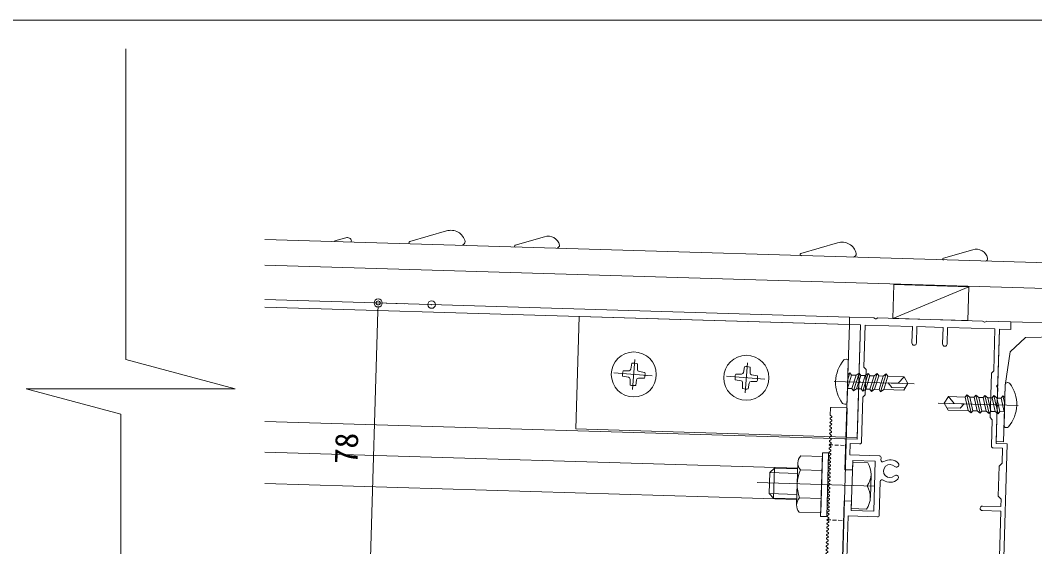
# Model space of a CAD drawing. Units: millimetres, scale not verified. Extents: x -1261 to 1262, y -891 to 891.
# Drawn here: x 500 to 770.2, y 533.6 to 673.9 of the extents above; entities that cross this region are included whole.
import ezdxf
from ezdxf.enums import TextEntityAlignment as Align

# ---------------------------------------------------------------- set-up
doc = ezdxf.new("R2010")
doc.units = ezdxf.units.MM
doc.header["$LTSCALE"] = 4
doc.header["$PDMODE"] = 32
doc.header["$PDSIZE"] = 2
for name, pattern in [('USER2', [51, 31.8, -6.4, 6.4, -6.4]), ('USER3', [6.5, 0.1, -6.4]), ('USER5', [0.375, 0.25, -0.125])]:
    doc.linetypes.add(name, pattern=pattern)
for name, color, linetype, lineweight in [('0-0_0', 3, 'Continuous', 18), ('0-1_CSLAYER2', 7, 'Continuous', 18), ('0-2_金物', 6, 'Continuous', 18), ('0-3_Defpoints', 7, 'Continuous', 18), ('0-4_41_U+FF71_U+FF99_U+FF90', 7, 'Continuous', 18), ('0-5_8寸法', 7, 'Continuous', 18), ('0-E_WHITE', 7, 'Continuous', 18)]:
    doc.layers.add(name, color=color, linetype=linetype, lineweight=lineweight)
doc.styles.add('ＭＳ ゴシック', font='')
doc.styles.get('ＭＳ ゴシック').set_extended_font_data('MS Gothic')

# ---------------------------------------------------------------- blocks, each defined once
blk = doc.blocks.new('BLKF0040')
at = {"layer": '0-2_金物', "color": 5}
blk.add_line((448.921, 351.781), (451.405, 352.505), dxfattribs=at)
for centre, radius, start, end in [((451.711, 351.567), 0.986, 12.65585, 108.04637), ((448.942, 351.708), 0.0764, 106.23992, 268.28164), ((452.416, 351.788), 0.257, 286.64174, 358.82448)]:
    blk.add_arc(centre, radius, start, end, dxfattribs=at)
blk = doc.blocks.new('BLKF0041')
at = {"layer": '0-2_金物', "color": 5}
blk.add_line((492.39, 350.477), (494.874, 351.201), dxfattribs=at)
for centre, radius, start, end in [((495.179, 350.263), 0.986, 12.65585, 108.04637), ((492.411, 350.404), 0.0764, 106.23992, 268.28164), ((495.885, 350.484), 0.257, 286.64174, 358.82448)]:
    blk.add_arc(centre, radius, start, end, dxfattribs=at)
blk = doc.blocks.new('BLKF0042')
at = {"layer": '0-2_金物', "color": 5}
blk.add_line((443.842, 351.829), (444.587, 352.046), dxfattribs=at)
for centre, radius, start, end in [((443.848, 351.807), 0.0229, 106.23992, 268.28164), ((444.679, 351.765), 0.296, 12.65585, 108.04637), ((444.89, 351.831), 0.0771, 286.64174, 358.82448)]:
    blk.add_arc(centre, radius, start, end, dxfattribs=at)
blk = doc.blocks.new('BLKF0044')
at = {"layer": '0-2_金物', "color": 5}
blk.add_line((456.078, 351.536), (458.065, 352.115), dxfattribs=at)
for centre, radius, start, end in [((458.309, 351.365), 0.789, 12.65585, 108.04637), ((456.095, 351.478), 0.0611, 106.23992, 268.28164), ((458.874, 351.542), 0.206, 286.64174, 358.82448)]:
    blk.add_arc(centre, radius, start, end, dxfattribs=at)
blk = doc.blocks.new('BLKF0045')
at = {"layer": '0-2_金物', "color": 5}
blk.add_line((502.051, 350.157), (504.038, 350.736), dxfattribs=at)
for centre, radius, start, end in [((504.283, 349.986), 0.789, 12.65585, 108.04637), ((502.068, 350.099), 0.0611, 106.23992, 268.28164), ((504.847, 350.163), 0.206, 286.64174, 358.82448)]:
    blk.add_arc(centre, radius, start, end, dxfattribs=at)
blk = doc.blocks.new('A$C1BFD679F')
at = {"layer": '0-0_0'}
for p, q in [((-62, 38), (-30.5, 38)), ((-62.5, 37.5), (-62.5, -9.25)), ((-60, 35.5), (-31.5, 36.5)), ((-60, 35.5), (-60, -2)), ((-31.5, 36.5), (-31.5, 35.5)), ((-31.5, 35.5), (-30, 35.5)), ((-30, 37.5), (-30, 35.5)), ((-52, 0), (0, 0)), ((-52, 0), (-52, -2)), ((0, 0), (0, -2)), ((-60, -2), (-52, -2)), ((-50, -2), (-50, -4)), ((-42.5, -2.326), (-50, -2)), ((-42.5, -2.326), (-42.5, -9.25)), ((-41, -2.391), (-41, -9.25)), ((-4, -4), (-41, -2.391)), ((0, -2), (3, -2)), ((3, -2), (3, -21.427)), ((-61, -4), (-56.573, -4)), ((-61, -4), (-61, -9.25)), ((-55.427, -4), (-50, -4)), ((1, -17), (1, -32)), ((3, -22.573), (3, -32)), ((1, -32), (3, -32))]:
    blk.add_line(p, q, dxfattribs=at)
blk.add_lwpolyline([(-4, -4), (0, -8), (1, -17)], dxfattribs=at)
for centre, radius, start, end in [((-62, 37.5), 0.5, 90, 180), ((-30.5, 37.5), 0.5, 0, 90), ((-61.75, -9.25), 0.75, 180, 0), ((-41.75, -9.25), 0.75, 180, 0)]:
    blk.add_arc(centre, radius, start, end, dxfattribs=at)
at = {"layer": '0-4_41_U+FF71_U+FF99_U+FF90'}
for p, q in [((-56.1, -3.727), (-56.573, -4)), ((-55.9, -3.727), (-55.427, -4)), ((2.727, -21.9), (3, -21.427)), ((2.727, -22.1), (3, -22.573))]:
    blk.add_line(p, q, dxfattribs=at)
for centre, start, end in [((-56, -3.9), 60, 120), ((2.9, -22), 150, 210)]:
    blk.add_arc(centre, 0.2, start, end, dxfattribs=at)
blk = doc.blocks.new('A$C33DC0388')
at = {"layer": '0-0_0'}
for centre, radius, start, end in [((29.328, 38.987), 0.625, 134.74248, 240), ((31, 37.3), 3, 55.1501, 134.74248), ((29.328, 38.987), 0.625, 240, 314.74248), ((31, 37.3), 1.75, 225.25752, 134.74248), ((33, 40.172), 0.5, 235.1501, 0), ((29.328, 35.613), 0.625, 120, 225.25752), ((31, 37.3), 3, 225.25752, 304.8499), ((29.328, 35.613), 0.625, 45.25752, 120), ((33, 34.428), 0.5, 0, 124.8499), ((2.5, 7.162), 0.5, 180, 295.37693), ((4, 4), 1.75, 87.83959, 2.16041), ((4, 4), 3, 86.53696, 115.37693), ((4.085, 6.248), 0.5, 267.83959, 345), ((4.151, 6.495), 0.5, 345, 86.53696), ((6.248, 4.085), 0.5, 105, 182.16041), ((6.495, 4.151), 0.5, 3.46304, 105), ((4, 4), 3, 330.94072, 3.46304), ((7.059, 2.3), 0.5, 150.94072, 270)]:
    blk.add_arc(centre, radius, start, end, dxfattribs=at)
at = {"layer": '0-4_41_U+FF71_U+FF99_U+FF90'}
for p, q in [((0, 78), (6.459, 78)), ((0, 76), (0, 78)), ((0, 76), (3, 76)), ((3, 61.359), (3, 76)), ((4.2, 64.8), (4.2, 76)), ((4.2, 76), (16.8, 76)), ((6.932, 77.727), (6.459, 78)), ((7.068, 77.727), (7.541, 78)), ((7.541, 78), (35.459, 78)), ((16.8, 71.6), (16.8, 76)), ((18, 76), (25, 76)), ((18, 71.6), (18, 76)), ((25, 71.6), (25, 76)), ((26.2, 71.6), (26.2, 76)), ((26.2, 76), (38.8, 76)), ((35.932, 77.727), (35.459, 78)), ((36.068, 77.727), (36.541, 78)), ((36.541, 78), (43, 78)), ((38.8, 64.8), (38.8, 76)), ((40, 61.359), (40, 76)), ((4.8, 64.2), (4.2, 64.8)), ((4.8, 52.4), (4.8, 64.2)), ((38.2, 64.2), (38.8, 64.8)), ((38.2, 57.4), (38.2, 64.2)), ((3.273, 60.886), (3, 61.359)), ((3.273, 60.714), (3, 60.241)), ((3, 56.359), (3, 60.241)), ((39.727, 60.886), (40, 61.359)), ((39.727, 60.714), (40, 60.241)), ((40, 45.5), (40, 60.241)), ((38.8, 56.8), (38.2, 57.4)), ((38.8, 44.8), (38.8, 56.8)), ((3.273, 55.886), (3, 56.359)), ((3.273, 55.714), (3, 55.241)), ((4.2, 51.8), (4.8, 52.4)), ((4.2, 44.8), (4.2, 51.8)), ((0, 0.5), (0, 45.5)), ((1.2, 40.3), (1.2, 44.3)), ((1.2, 44.3), (3.7, 44.3)), ((39.3, 44.3), (41.8, 44.3)), ((40, 45.5), (43, 45.5)), ((41.8, 41.3), (41.8, 44.3)), ((43, 37.3), (43, 45.5)), ((33.5, 40.172), (33.5, 40.8)), ((34, 41.3), (41.8, 41.3)), ((2, 39.5), (1.2, 40.3)), ((2, 31.5), (2, 39.5)), ((29.016, 38.446), (29.016, 38.446)), ((35, 39.8), (41, 39.8)), ((35, 26.5), (35, 39.8)), ((41, 37.3), (41, 39.8)), ((41, 37.3), (43, 37.3)), ((33.5, 25.5), (33.5, 34.428)), ((1.2, 28.7), (6.1, 28.7)), ((1.2, 12.3), (1.2, 27.5)), ((1.2, 27.5), (6.1, 27.5)), ((43, 7.8), (43, 29)), ((34, 25), (41.8, 25)), ((35, 26.5), (41, 26.5)), ((41.8, 9.3), (41.8, 25)), ((16.8, 9.5), (16.8, 14.4)), ((18, 10), (18, 14.4)), ((25, 10), (25, 14.4)), ((26.2, 9.5), (26.2, 14.4)), ((2, 11.5), (1.2, 12.3)), ((2, 7.162), (2, 11.5)), ((13.35, 1.8), (13.35, 9)), ((13.85, 9.5), (16.8, 9.5)), ((18, 10), (25, 10)), ((26.2, 9.5), (29.15, 9.5)), ((29.65, 1.8), (29.65, 9)), ((36.5, 1.8), (36.5, 8.8)), ((37, 9.3), (41.8, 9.3)), ((4.568, 6.119), (4.634, 6.366)), ((14.85, 8), (28.15, 8)), ((14.85, 2), (14.85, 8)), ((28.15, 2), (28.15, 8)), ((38, 7.8), (43, 7.8)), ((38, 1.8), (38, 7.8)), ((6.119, 4.568), (6.366, 4.634)), ((43, 0.5), (43, 2.8)), ((0.5, 0), (17.35, 0)), ((7.059, 1.8), (13.35, 1.8)), ((14.85, 2), (17.35, 2)), ((17.35, 0), (17.35, 2)), ((25.65, 2), (28.15, 2)), ((25.65, 0), (25.65, 2)), ((25.65, 0), (42.5, 0)), ((29.65, 1.8), (36.5, 1.8)), ((38, 1.8), (41.8, 1.8))]:
    blk.add_line(p, q, dxfattribs=at)
for points in [[(40, 76), (43, 76), (43, 78)], [(0, 45.5), (3, 45.5), (3, 55.241)], [(1.2, 28.7), (1.2, 30.7), (2, 31.5)], [(41, 26.5), (41, 29), (43, 29)], [(41.8, 1.8), (41.8, 2.8), (43, 2.8)]]:
    blk.add_lwpolyline(points, dxfattribs=at)
for centre, radius, start, end in [((17.4, 71.6), 0.6, 180, 0), ((25.6, 71.6), 0.6, 180, 0), ((3.7, 44.8), 0.5, 270, 0), ((39.3, 44.8), 0.5, 180, 270), ((34, 40.8), 0.5, 90, 180), ((6.1, 28.1), 0.6, 270, 90), ((34, 25.5), 0.5, 180, 270), ((17.4, 14.4), 0.6, 0, 180), ((25.6, 14.4), 0.6, 0, 180), ((13.85, 9), 0.5, 90, 180), ((29.15, 9), 0.5, 0, 90), ((37, 8.8), 0.5, 90, 180), ((0.5, 0.5), 0.5, 180, 270), ((42.5, 0.5), 0.5, 270, 0)]:
    blk.add_arc(centre, radius, start, end, dxfattribs=at)
at = {"layer": '0-5_8寸法'}
for centre, radius, start, end in [((7, 77.8), 0.1, 227.05837, 312.94163), ((36, 77.8), 0.1, 227.05837, 312.94163), ((3.15, 60.8), 0.15, 325.22171, 34.77829), ((39.85, 60.8), 0.15, 145.22171, 214.77829), ((3.15, 55.8), 0.15, 325.22171, 34.77829)]:
    blk.add_arc(centre, radius, start, end, dxfattribs=at)
blk = doc.blocks.new('D53')
at = {"layer": '0-1_CSLAYER2', "lineweight": 9}
blk.add_line((3305.553, 1468.524), (2664.335, 1468.524), dxfattribs=at)
blk = doc.blocks.new('_Origin2')
at = {"layer": '0-0_0', "color": 7, "lineweight": 9}
blk.add_line((-0.5, 0), (-1, 0), dxfattribs=at)
for radius in [0.5, 0.25]:
    blk.add_circle((0, 0), radius, dxfattribs=at)
blk = doc.blocks.new('D74')
at = {"layer": '0-1_CSLAYER2', "lineweight": 9}
for p, q in [((3082.606, 1392.97), (3075.567, 1393.181)), ((3075.502, 1391.022), (3073.293, 1317.375)), ((3080.267, 1315.005), (3073.228, 1315.216))]:
    blk.add_line(p, q, dxfattribs=at)
at = {"layer": '0-3_Defpoints'}
for p in [(3089.802, 1392.754), (3073.228, 1315.216), (3087.463, 1314.789)]:
    blk.add_point(p, dxfattribs=at)
at = {"layer": '0-1_CSLAYER2', "xscale": 2.16, "yscale": 2.16}
for p, rotation in [((3075.567, 1393.181), 88.28164), ((3073.228, 1315.216), 268.28164)]:
    blk.add_blockref('_Origin2', p, dxfattribs=dict(at, rotation=rotation))
at = {"layer": '0-1_CSLAYER2', "style": 'ＭＳ ゴシック'}
blk.add_text('78', height=6.158, rotation=88.282, dxfattribs=at).set_placement((3071.873, 1350.072), align=Align.BOTTOM_LEFT)
blk = doc.blocks.new('U84')
at = {"layer": '0-4_41_U+FF71_U+FF99_U+FF90'}
for p, q in [((0.132, 0.318), (-0.132, 0.182)), ((0.132, -0.318), (-0.132, -0.182))]:
    blk.add_line(p, q, dxfattribs=at)
for centre, start, end in [((-0.05, 0), 114.22183, 245.77817), ((0.05, 0.5), 294.22183, 360), ((0.05, -0.5), 0, 65.77817)]:
    blk.add_arc(centre, 0.2, start, end, dxfattribs=at)
blk = doc.blocks.new('U85')
at = {"layer": '0-4_41_U+FF71_U+FF99_U+FF90'}
for p in [(0, 0), (0, -1), (0, -2), (0, -3), (0, -4), (0, -5), (0, -6), (0, -7), (0, -8), (0, -9), (0, -10), (0, -11), (0, -12), (0, -13), (0, -14), (0, -15), (0, -16), (0, -17), (0, -18), (0, -19), (0, -20), (0, -21), (0, -22), (0, -23), (0, -24), (0, -25), (0, -26), (0, -27), (0, -28), (0, -29), (0, -30), (0, -31), (0, -32), (0, -33), (0, -34), (0, -35), (0, -36), (0, -37)]:
    blk.add_blockref('U84', p, dxfattribs=at)

msp = doc.modelspace()

# ---------------------------------------------------------------- linework, layer by layer
at = {"layer": '0-1_CSLAYER2'}
msp.add_line((815.237, 601.176), (565.199, 608.677), dxfattribs=at)
at = {"layer": '0-1_CSLAYER2', "color": 3}
for p, q in [((752.676, 602.853), (732.416, 594.457)), ((720.921, 594.802), (565.199, 599.473)), ((720.861, 592.803), (565.199, 597.472)), ((719.946, 562.316), (565.199, 566.959)), ((707.104, 554.498), (565.199, 558.755)), ((706.855, 546.202), (565.199, 550.451))]:
    msp.add_line(p, q, dxfattribs=at)
at = {"layer": '0-1_CSLAYER2'}
msp.add_lwpolyline([(815.237, 601.176), (815.441, 607.973), (565.199, 615.48)], dxfattribs=at)
at = {"layer": '0-1_CSLAYER2', "color": 3}
msp.add_lwpolyline([(752.407, 593.857), (752.676, 602.853), (732.685, 603.453), (732.416, 594.457)], close=True, dxfattribs=at)
at = {"layer": '0-2_金物', "color": 7}
for p, q in [((528.11, 666.263), (528.11, 583.533)), ((662.928, 582.475), (662.664, 580.927)), ((664.423, 582.352), (664.43, 580.782)), ((692.915, 581.575), (692.651, 580.028)), ((694.41, 581.452), (694.416, 579.882)), ((660.48, 579.01), (662.028, 578.746)), ((660.603, 580.505), (662.173, 580.511)), ((662.45, 576.685), (662.444, 578.255)), ((666.27, 578.532), (664.7, 578.525)), ((666.393, 580.027), (664.846, 580.291)), ((690.59, 579.605), (692.16, 579.612)), ((696.38, 579.127), (694.832, 579.391)), ((663.945, 576.562), (664.209, 578.11)), ((690.467, 578.11), (692.014, 577.846)), ((692.437, 575.786), (692.43, 577.356)), ((693.932, 575.662), (694.196, 577.21)), ((696.256, 577.632), (694.686, 577.626)), ((526.778, 409.009), (526.778, 568.958)), ((713.702, 557.651), (707.926, 557.825)), ((713.702, 557.651), (713.252, 542.658)), ((713.732, 558.651), (715.331, 558.603)), ((714.821, 541.611), (715.331, 558.603)), ((700.904, 554.534), (700.664, 546.537)), ((707.1, 554.348), (700.904, 554.534)), ((707.148, 555.971), (706.811, 544.729)), ((713.589, 553.9), (707.813, 554.074)), ((721.699, 554.06), (719.7, 554.12)), ((721.759, 556.059), (721.391, 543.765)), ((725.758, 555.939), (721.759, 556.059)), ((707.064, 553.148), (699.669, 553.37)), ((726.481, 546.688), (726.665, 552.835)), ((706.896, 547.551), (699.501, 547.773)), ((713.364, 546.409), (707.589, 546.582)), ((721.451, 545.764), (719.451, 545.824)), ((725.389, 543.645), (721.391, 543.765)), ((713.252, 542.658), (707.476, 542.831))]:
    msp.add_line(p, q, dxfattribs=at)
at = {"layer": '0-2_金物', "color": 4}
msp.add_line((719.961, 562.816), (720.861, 592.803), dxfattribs=at)
at = {"layer": '0-2_金物', "color": 7, "linetype": 'USER2'}
for p, q in [((663.766, 583.505), (663.108, 575.532)), ((693.752, 582.605), (693.094, 574.632)), ((668.352, 579.113), (658.158, 579.954)), ((666.662, 579.252), (666.713, 579.248)), ((698.338, 578.213), (688.144, 579.055)), ((696.648, 578.353), (696.7, 578.348)), ((727.572, 549.732), (696.28, 550.671))]:
    msp.add_line(p, q, dxfattribs=at)
at = {"layer": '0-2_金物'}
for p, q in [((720.084, 583.572), (719.988, 583.575)), ((720.239, 572.062), (720.568, 583.057)), ((720.35, 575.76), (720.463, 579.535)), ((720.403, 575.76), (721.476, 579.333)), ((720.413, 577.88), (721.034, 579.947)), ((721.475, 579.328), (722.636, 579.293)), ((722.008, 575.114), (723.437, 579.873)), ((722.807, 575.69), (723.879, 579.259)), ((723.878, 579.256), (725.04, 579.221)), ((724.411, 575.041), (725.84, 579.8)), ((725.21, 575.617), (726.282, 579.186)), ((726.281, 579.184), (727.435, 579.149)), ((726.805, 574.968), (728.235, 579.727)), ((727.605, 575.544), (728.677, 579.113)), ((728.676, 579.112), (729.834, 579.077)), ((728.762, 575.508), (729.834, 579.077)), ((729.204, 574.895), (730.633, 579.654)), ((729.834, 579.077), (730.633, 579.654)), ((730.004, 575.471), (731.076, 579.04)), ((730.633, 579.654), (731.076, 579.04)), ((731.076, 579.04), (735.493, 578.907)), ((735.492, 578.909), (733.834, 577.156)), ((736.477, 577.078), (735.493, 578.907)), ((720.35, 575.761), (721.567, 575.725)), ((722.008, 575.114), (722.807, 575.69)), ((722.802, 575.687), (723.97, 575.652)), ((724.411, 575.041), (725.21, 575.617)), ((725.207, 575.614), (726.364, 575.58)), ((726.805, 574.967), (726.363, 575.581)), ((731.187, 577.236), (732.22, 576.005)), ((733.834, 577.156), (731.187, 577.236)), ((732.22, 576.005), (735.748, 575.899)), ((736.477, 577.078), (735.384, 575.309)), ((762.072, 565.869), (762.402, 576.865)), ((762.916, 577.35), (763.012, 577.347)), ((726.805, 574.968), (727.605, 575.544)), ((727.603, 575.543), (728.762, 575.508)), ((729.204, 574.894), (728.762, 575.508)), ((729.204, 574.895), (730.004, 575.471)), ((730.004, 575.471), (735.384, 575.309)), ((746.163, 571.851), (747.255, 573.617)), ((751.673, 573.485), (747.255, 573.617)), ((747.256, 573.618), (748.807, 571.77)), ((752.151, 574.071), (751.672, 573.485)), ((752.528, 569.858), (751.672, 573.485)), ((753.292, 569.235), (752.151, 574.072)), ((752.914, 573.448), (752.151, 574.071)), ((753.77, 569.82), (752.914, 573.448)), ((754.072, 573.413), (752.914, 573.448)), ((754.927, 569.787), (754.072, 573.414)), ((755.691, 569.164), (754.549, 574.001)), ((756.467, 573.341), (755.314, 573.376)), ((757.322, 569.716), (756.466, 573.343)), ((758.086, 569.093), (756.944, 573.93)), ((758.87, 573.269), (757.708, 573.304)), ((759.726, 569.645), (758.869, 573.272)), ((760.489, 569.023), (759.347, 573.859)), ((761.273, 573.197), (760.112, 573.232)), ((762.129, 569.571), (761.272, 573.201)), ((762.246, 571.688), (761.751, 573.788)), ((762.183, 569.568), (762.296, 573.342)), ((719.724, 571.577), (719.628, 571.58)), ((746.163, 571.851), (747.149, 570.019)), ((750.348, 570.524), (746.82, 570.63)), ((748.807, 571.77), (751.453, 571.691)), ((751.453, 571.691), (750.348, 570.524)), ((752.528, 569.858), (747.149, 570.019)), ((753.292, 569.235), (752.528, 569.858)), ((753.292, 569.235), (753.77, 569.82)), ((754.929, 569.786), (753.77, 569.82)), ((755.691, 569.164), (754.927, 569.787)), ((755.691, 569.164), (756.169, 569.75)), ((757.325, 569.714), (756.168, 569.748)), ((758.086, 569.093), (757.322, 569.716)), ((759.73, 569.642), (758.562, 569.677)), ((760.489, 569.023), (759.726, 569.645)), ((762.183, 569.569), (760.965, 569.606)), ((762.556, 565.354), (762.653, 565.352))]:
    msp.add_line(p, q, dxfattribs=at)
at = {"layer": '0-2_金物', "linetype": 'USER2'}
for p, q in [((716.805, 577.667), (738.142, 577.027)), ((765.835, 571.259), (744.498, 571.899))]:
    msp.add_line(p, q, dxfattribs=at)
at = {"layer": '0-2_金物', "color": 7, "linetype": 'USER3'}
msp.add_line((719.946, 562.316), (715.948, 562.436), dxfattribs=at)
at = {"layer": '0-2_金物', "color": 4}
msp.add_lwpolyline([(722.96, 562.726), (647.994, 564.975), (648.893, 594.962), (723.859, 592.713)], close=True, dxfattribs=at)
at = {"layer": '0-2_金物', "color": 7}
for points in [[(528.11, 583.533), (557.273, 575.718), (501.55, 575.718), (526.778, 568.958)], [(713.732, 558.651), (713.222, 541.659), (714.821, 541.611)], [(700.904, 554.534), (699.669, 553.37), (699.501, 547.773)], [(706.86, 546.351), (700.664, 546.537), (699.501, 547.773)]]:
    msp.add_lwpolyline(points, dxfattribs=at)
at = {"layer": '0-2_金物'}
for points in [[(720.463, 579.535), (721.034, 579.946), (721.476, 579.333)], [(722.007, 575.114), (721.565, 575.727), (722.637, 579.297)], [(722.637, 579.297), (723.437, 579.873), (723.879, 579.259)], [(724.41, 575.04), (723.968, 575.654), (725.04, 579.223), (725.84, 579.8), (726.282, 579.186)], [(726.363, 575.581), (727.435, 579.15), (728.234, 579.727), (728.677, 579.113)], [(756.169, 569.75), (755.313, 573.377), (754.55, 574), (754.072, 573.414)], [(758.086, 569.093), (758.564, 569.679), (757.708, 573.306), (756.944, 573.929), (756.466, 573.343)], [(760.111, 573.235), (759.347, 573.859), (758.869, 573.272)], [(760.489, 569.022), (760.967, 569.608), (760.111, 573.235)], [(762.296, 573.342), (761.751, 573.788), (761.272, 573.201)]]:
    msp.add_lwpolyline(points, dxfattribs=at)
at = {"layer": '0-2_金物', "color": 7}
for centre in [(663.437, 579.518), (693.423, 578.619)]:
    msp.add_circle(centre, 6, dxfattribs=at)
for centre, radius, start, end in [((663.437, 579.518), 3, 70.80413, 99.75915), ((693.423, 578.619), 3, 70.80413, 99.75915), ((663.437, 579.518), 3, 160.80413, 189.75915), ((661.944, 578.253), 0.5, 0.24097, 80.32231), ((662.171, 581.011), 0.5, 270.24097, 350.32231), ((664.702, 578.025), 0.5, 90.24097, 170.32231), ((664.93, 580.784), 0.5, 180.24097, 260.32231), ((663.437, 579.518), 3, 340.80413, 9.75915), ((693.423, 578.619), 3, 160.80413, 189.75915), ((692.158, 580.112), 0.5, 270.24097, 350.32231), ((694.916, 579.884), 0.5, 180.24097, 260.32231), ((693.423, 578.619), 3, 340.80413, 9.75915), ((663.437, 579.518), 3, 250.80413, 279.75915), ((691.93, 577.354), 0.5, 0.24097, 80.32231), ((693.423, 578.619), 3, 250.80413, 279.75915), ((694.688, 577.126), 0.5, 90.24097, 170.32231), ((709.947, 555.887), 2.8, 136.20662, 220.35666), ((717.064, 550.047), 10.089, 156.4791, 200.08419), ((721.275, 552.997), 5.362, 323.28741, 33.27587), ((721.09, 546.85), 5.362, 323.28741, 33.27587), ((709.61, 544.645), 2.8, 136.20662, 220.35666)]:
    msp.add_arc(centre, radius, start, end, dxfattribs=at)
at = {"layer": '0-2_金物'}
for centre, radius, start, end in [((727.089, 577.133), 9.926, 140.86436, 176.98129), ((719.958, 582.575), 1, 88.28164, 124.57145), ((720.069, 583.072), 0.5, 358.28164, 88.28164), ((727.103, 577.584), 9.926, 179.582, 215.69891), ((762.901, 576.85), 0.5, 88.28164, 178.28164), ((762.982, 576.347), 1, 51.99183, 88.28164), ((755.537, 571.343), 9.927, 359.58192, 35.69762), ((719.658, 572.579), 1, 231.99183, 268.28164), ((719.739, 572.077), 0.5, 268.28164, 358.28164), ((755.549, 571.793), 9.928, 320.86698, 356.98145), ((762.571, 565.854), 0.5, 178.28164, 268.28164), ((762.683, 566.351), 1, 268.28164, 304.57145)]:
    msp.add_arc(centre, radius, start, end, dxfattribs=at)
at = {"layer": '0-4_41_U+FF71_U+FF99_U+FF90'}
msp.add_line((720.105, 570.603), (716.007, 570.726), dxfattribs=at)
at = {"layer": '0-4_41_U+FF71_U+FF99_U+FF90', "linetype": 'USER5'}
for p, q in [((715.507, 560.736), (720.005, 560.601)), ((714.907, 540.745), (719.405, 540.61))]:
    msp.add_line(p, q, dxfattribs=at)
at = {"layer": '0-4_41_U+FF71_U+FF99_U+FF90'}
for centre, start, end in [((716.001, 570.526), 88.28164, 178.28164), ((720.099, 570.403), 358.28164, 88.28164)]:
    msp.add_arc(centre, 0.2, start, end, dxfattribs=at)
at = {"layer": '0-E_WHITE'}
for p, q in [((715.801, 570.532), (715.747, 568.733)), ((720.299, 570.397), (718.932, 524.817))]:
    msp.add_line(p, q, dxfattribs=at)

# ---------------------------------------------------------------- block references
at = {"layer": '0-0_0', "xscale": 3.927273, "yscale": 3.927273}
for name, p in [('BLKF0040', (-1159.265, -766.631)), ('BLKF0044', (-1159.265, -766.631)), ('BLKF0042', (-1159.265, -766.631)), ('BLKF0041', (-1225.783, -764.689)), ('BLKF0045', (-1225.783, -764.689))]:
    msp.add_blockref(name, p, dxfattribs=at)
at = {"layer": '0-1_CSLAYER2'}
for name in ['D53', 'D74']:
    msp.add_blockref(name, (-2480.215, -794.612), dxfattribs=at)
at = {"layer": '0-4_41_U+FF71_U+FF99_U+FF90', "xscale": -1, "rotation": 358.28164}
for name, p in [('A$C1BFD679F', (763.901, 593.512)), ('A$C33DC0388', (761.562, 515.547)), ('U85', (715.982, 568.225))]:
    msp.add_blockref(name, p, dxfattribs=at)

doc.saveas('drawing.dxf')
